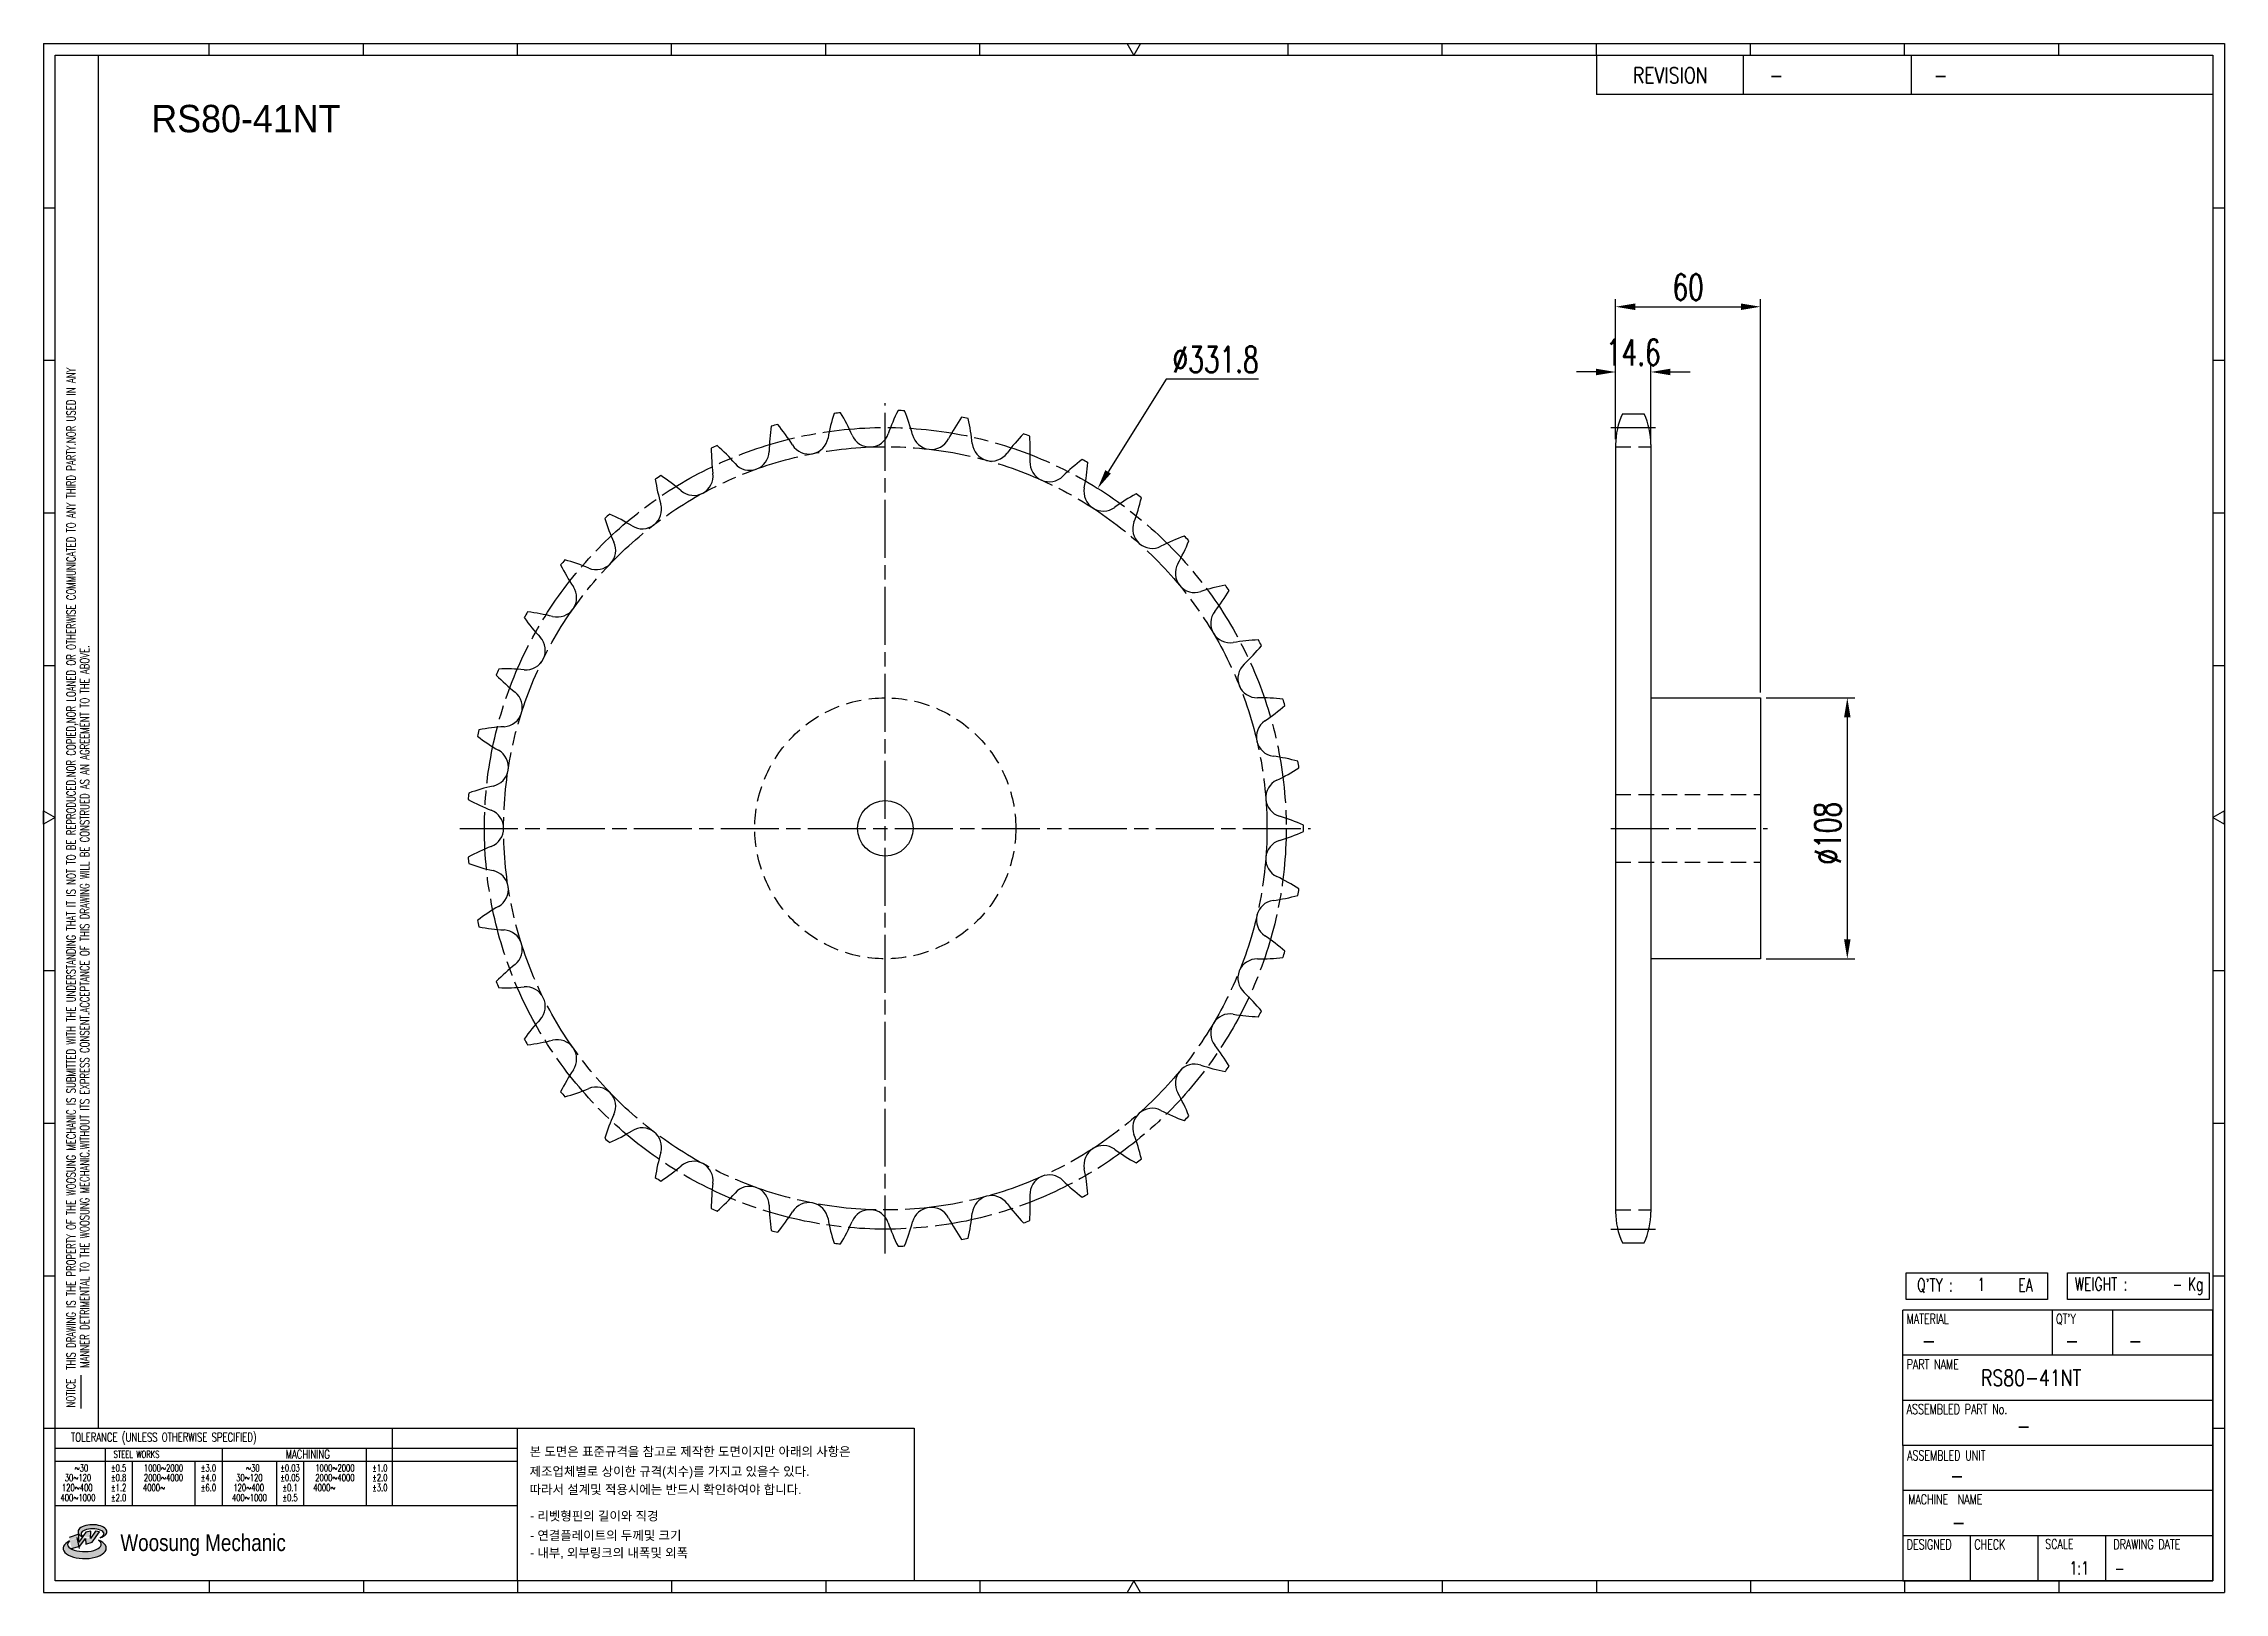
# Model space of a CAD drawing. Header units: millimetres. Extents: x 26815 to 27718, y 34 to 675.
import ezdxf
from ezdxf.enums import TextEntityAlignment as Align

# ---------------------------------------------------------------- set-up
doc = ezdxf.new("R2010")
doc.units = ezdxf.units.MM
for name, pattern in [('AM_ISO08W050', [18, 12, -1.5, 3, -1.5]), ('AM_ISO08W050x2', [9, 6, -0.75, 1.5, -0.75]), ('HIDDEN', [9.525, 6.35, -3.175])]:
    doc.linetypes.add(name, pattern=pattern)
doc.layers.get('Defpoints').update_dxf_attribs({"color": 80})
doc.layers.add('CL2', color=4, linetype='AM_ISO08W050', lineweight=25)
for name, color, linetype in [('HL', 2, 'HIDDEN'), ('LOGO', 7, 'Continuous'), ('S-DIM', 7, 'Continuous'), ('TITLE', 7, 'Continuous')]:
    doc.layers.add(name, color=color, linetype=linetype)
doc.styles.add('HAN', font='ROMANS.shx', dxfattribs={"width": 0.7, "bigfont": 'whgtxt.shx'})
doc.styles.add('HKD_ST2', font='romans.shx', dxfattribs={"width": 0.7, "height": 4, "bigfont": '@extfont2.shx'})
doc.styles.add('HSG', font='SIMPLEX.shx', dxfattribs={"width": 0.7, "bigfont": 'HSG.shx'})
doc.styles.add('MtXpl_', font='Gulim.ttf')
doc.styles.add('SLDTEXTSTYLE4', font='arial.ttf', dxfattribs={"width": 0.8})
doc.dimstyles.new('APP23', dxfattribs={"dimscale": 4.5, "dimtxt": 2.4, "dimasz": 1.8, "dimexe": 0.7, "dimexo": 0.5, "dimgap": 0.6, "dimtad": 1, "dimtoh": 1, "dimdec": 1, "dimrnd": 0.01, "dimzin": 9, "dimdsep": 46, "dimtxsty": 'HSG', "dimcen": 0, "dimclrd": 1, "dimclre": 1, "dimclrt": 256, "dimazin": 2, "dimtp": 1, "dimtm": 1, "dimtfac": 0.5, "dimtdec": 1, "dimtix": 1, "dimtofl": 0, "dimtmove": 0, "dimatfit": 3, "dimfxl": 0, "dimtvp": 1, "dimtolj": 2, "dimlwd": -1, "dimlwe": -1, "dimarcsym": 0})

# ---------------------------------------------------------------- blocks, each defined once
blk = doc.blocks.new('MASTER')
at = {"layer": 'LOGO'}
h = blk.add_hatch(color=10, dxfattribs=at)
h.paths.add_polyline_path([(1.544, 35.177), (1.554, 34.966), (1.779, 35.034), (2.054, 35.422), (1.908, 35.446), (1.728, 35.167), (1.741, 35.439), (1.547, 35.405), (1.292, 35.041), (1.295, 35.33), (0.943, 35.208), (1.03, 34.8), (1.336, 34.885)])
edge = h.paths.add_edge_path()
edge.add_ellipse((1.795, 35.421), major_axis=(-0.53, 0), ratio=0.487785, start_angle=122.36065, end_angle=403.39574)
edge.add_line((1.411, 35.244), (1.419, 35.261))
edge.add_ellipse((1.798, 35.344), major_axis=(-0.423, 0), ratio=0.444396, start_angle=131.58977, end_angle=386.19408, ccw=False)
edge = h.paths.add_edge_path()
edge.add_ellipse((1.512, 34.815), major_axis=(-0.793, 0), ratio=0.480113, start_angle=314.67633, end_angle=590.85213)
edge.add_ellipse((1.501, 34.958), major_axis=(-0.62, 0), ratio=0.43311, start_angle=331.7024, end_angle=574.42495, ccw=False)
at = {"color": 140}
for p, q in [((0, 90.118), (80.15, 90.118)), ((0, 90.118), (0, 33.191)), ((80.15, 90.118), (80.15, 33.191)), ((57.068, 89.693), (57.068, 88.246)), ((62.47, 89.693), (62.47, 88.246)), ((68.635, 89.693), (68.635, 88.246)), ((79.725, 88.246), (57.068, 88.246)), ((68.449, 43.961), (68.449, 44.936)), ((68.449, 44.936), (73.654, 44.936)), ((73.654, 44.936), (73.654, 43.961)), ((74.39, 43.961), (74.39, 44.936)), ((74.39, 44.936), (79.595, 44.936)), ((79.595, 44.936), (79.595, 43.961)), ((68.336, 38.59), (68.336, 43.563)), ((79.725, 43.563), (68.336, 43.563)), ((73.654, 43.961), (68.449, 43.961)), ((73.827, 43.563), (73.827, 41.905)), ((79.595, 43.961), (74.39, 43.961)), ((76.037, 43.563), (76.037, 41.905)), ((79.725, 38.59), (79.725, 43.563)), ((79.725, 41.905), (68.336, 41.905)), ((79.725, 40.248), (68.336, 40.248)), ((68.336, 38.59), (68.336, 33.616)), ((79.725, 38.59), (68.336, 38.59)), ((79.725, 33.616), (79.725, 38.59)), ((79.725, 36.932), (68.336, 36.932)), ((79.725, 35.274), (68.336, 35.274)), ((70.822, 33.616), (70.822, 35.274)), ((73.309, 33.616), (73.309, 35.274)), ((75.796, 33.616), (75.796, 35.274)), ((0, 33.191), (80.15, 33.191)), ((68.336, 33.616), (79.725, 33.616))]:
    blk.add_line(p, q, dxfattribs=at)
for p, q in [((6.089, 89.693), (6.089, 90.118)), ((11.753, 89.693), (11.753, 90.118)), ((17.418, 89.693), (17.418, 90.118)), ((23.082, 89.693), (23.082, 90.118)), ((28.746, 89.693), (28.746, 90.118)), ((34.411, 89.693), (34.411, 90.118)), ((45.739, 89.693), (45.739, 90.118)), ((51.404, 89.693), (51.404, 90.118)), ((57.068, 89.693), (57.068, 90.118)), ((62.732, 89.693), (62.732, 90.118)), ((68.397, 89.693), (68.397, 90.118)), ((74.061, 89.693), (74.061, 90.118)), ((0, 84.085), (0.425, 84.085)), ((79.725, 84.085), (80.15, 84.085)), ((0, 78.478), (0.425, 78.478)), ((79.725, 78.478), (80.15, 78.478)), ((0, 72.87), (0.425, 72.87)), ((79.725, 72.87), (80.15, 72.87)), ((0, 67.262), (0.425, 67.262)), ((79.725, 67.262), (80.15, 67.262)), ((0, 56.047), (0.425, 56.047)), ((79.725, 56.047), (80.15, 56.047)), ((0, 50.439), (0.425, 50.439)), ((79.725, 50.439), (80.15, 50.439)), ((0, 44.832), (0.425, 44.832)), ((79.725, 44.832), (80.15, 44.832)), ((1.377, 39.947), (1.377, 41.174)), ((0, 39.224), (0.425, 39.224)), ((79.725, 39.224), (80.15, 39.224)), ((6.089, 33.616), (6.089, 33.191)), ((11.753, 33.616), (11.753, 33.191)), ((17.418, 33.616), (17.418, 33.191)), ((23.082, 33.616), (23.082, 33.191)), ((28.746, 33.616), (28.746, 33.191)), ((34.411, 33.616), (34.411, 33.191)), ((45.739, 33.616), (45.739, 33.191)), ((51.404, 33.616), (51.404, 33.191)), ((57.068, 33.616), (57.068, 33.191)), ((62.732, 33.616), (62.732, 33.191)), ((68.397, 33.616), (68.397, 33.191)), ((74.061, 33.616), (74.061, 33.191))]:
    blk.add_line(p, q)
at = {"color": 2}
for p, q in [((2.017, 39.224), (2.017, 89.693)), ((0.425, 39.224), (17.418, 39.224)), ((0.425, 38.487), (17.418, 38.487)), ((2.257, 38.487), (2.257, 36.382)), ((6.557, 38.5), (6.557, 36.382)), ((11.857, 38.487), (11.857, 36.382)), ((12.816, 39.224), (12.816, 36.382)), ((17.418, 33.616), (17.418, 39.224)), ((0.425, 38.012), (17.418, 38.012)), ((3.257, 38.012), (3.257, 36.382)), ((5.557, 38.012), (5.557, 36.382)), ((8.557, 38.012), (8.557, 36.382)), ((9.557, 38.026), (9.557, 36.382)), ((0.425, 36.382), (17.418, 36.382))]:
    blk.add_line(p, q, dxfattribs=at)
for points in [[(40.075, 89.693), (39.83, 90.118), (40.32, 90.118)], [(0.425, 61.679), (0, 61.433), (0, 61.924)], [(79.725, 61.679), (80.15, 61.433), (80.15, 61.924)], [(40.075, 33.616), (39.83, 33.191), (40.32, 33.191)]]:
    blk.add_lwpolyline(points, close=True)
at = {"color": 140}
blk.add_lwpolyline([(0.425, 89.693), (79.725, 89.693), (79.725, 33.616), (0.425, 33.616)], close=True, dxfattribs=at)
at = {"layer": 'LOGO'}
for p, q in [((1.295, 35.33), (0.943, 35.208)), ((1.547, 35.405), (1.292, 35.041)), ((1.292, 35.041), (1.295, 35.33)), ((1.741, 35.439), (1.547, 35.405)), ((1.908, 35.446), (1.728, 35.167)), ((1.728, 35.167), (1.741, 35.439)), ((1.779, 35.034), (2.054, 35.422)), ((2.054, 35.422), (1.908, 35.446)), ((1.03, 34.8), (1.336, 34.885)), ((1.224, 35.208), (1.311, 34.8)), ((1.224, 35.208), (1.224, 35.208)), ((1.336, 34.885), (1.544, 35.177)), ((1.419, 35.261), (1.411, 35.244)), ((1.544, 35.177), (1.554, 34.966)), ((1.554, 34.966), (1.779, 35.034))]:
    blk.add_line(p, q, dxfattribs=at)
for centre, major_axis, ratio, start_param, end_param in [((1.795, 35.421), (-0.53, 0), 0.487785, 2.135596, 7.040584), ((1.798, 35.344), (-0.423, 0), 0.444396, 2.296675, 6.740358), ((1.512, 34.815), (-0.793, 0), 0.480113, 5.492138, 10.312315), ((1.501, 34.958), (-0.62, 0), 0.43311, 5.789299, 10.025607)]:
    blk.add_ellipse(centre, major_axis=major_axis, ratio=ratio, start_param=start_param, end_param=end_param, dxfattribs=at)
for s, height, style, width, p in [('REVISION', 0.5806, 'HAN', 0.8, (58.415, 88.664)), ('-', 0.581, 'HAN', 0.8, (63.426, 88.664)), ('-', 0.581, 'HAN', 0.8, (69.468, 88.664)), ("Q'TY : ", 0.4746, 'HKD_ST2', 0.7, (68.857, 44.253)), ('1', 0.475, 'HKD_ST2', 0.7, (71.071, 44.275)), ('EA', 0.4746, 'HKD_ST2', 0.7, (72.578, 44.253)), ('WEIGHT : ', 0.4746, 'HKD_ST2', 0.7, (74.65, 44.286)), ('Kg', 0.4746, 'HKD_ST2', 0.7, (78.807, 44.286)), ('-', 0.581, 'HAN', 0.8, (69.029, 42.157)), ('-', 0.581, 'HAN', 0.8, (74.289, 42.157)), ('-', 0.581, 'HAN', 0.8, (76.623, 42.157)), ('-', 0.581, 'HAN', 0.8, (72.515, 39.013)), ('-', 0.581, 'HAN', 0.8, (70.067, 37.189)), ('-', 0.581, 'HAN', 0.8, (70.126, 35.48)), ('1:1', 0.4746, 'HKD_ST2', 0.7, (74.458, 33.848)), ('-', 0.475, 'HKD_ST2', 0.7, (76.112, 33.837))]:
    blk.add_text(s, height=height, dxfattribs=dict(style=style, width=width)).set_placement(p)
at = {"color": 6, "style": 'HKD_ST2', "width": 0.7}
for s, p in [(' THIS DRAWING IS THE PROPERTY OF THE WOOSUNG MECHANIC IS SUBMITTED WITH THE UNDERSTANDING THAT IT IS NOT TO BE REPRODUCED.NOR COPIED,NOR LOANED OR OTHERWISE COMMUNICATED TO ANY THIRD PARTY.NOR USED IN ANY', (1.173, 41.217)), ('MANNER DETRIMENTAL TO THE WOOSUNG MECHANIC.WITHOUT ITS EXPRESS CONSENT.ACCEPTANCE OF THIS DRAWING WILL BE CONSTRUED AS AN AGREEMENT TO THE ABOVE.', (1.672, 41.447))]:
    blk.add_text(s, height=0.326266, rotation=90, dxfattribs=at).set_placement(p)
at = {"style": 'HKD_ST2', "width": 0.7}
blk.add_text('-', height=0.475, dxfattribs=at).set_placement((78.613, 44.286), align=Align.RIGHT)
at = {"color": 254, "style": 'HKD_ST2', "width": 0.7}
for s, height, p in [('MATERIAL', 0.3651, (68.474, 43.425)), ("QT'Y", 0.3651, (73.965, 43.425)), ('PART NAME', 0.3651, (68.474, 41.756)), ('ASSEMBLED PART No.', 0.36511, (68.474, 40.109)), ('ASSEMBLED UNIT', 0.36511, (68.49, 38.408)), ('MACHINE  NAME', 0.36511, (68.532, 36.794)), ('DESIGNED', 0.3651, (68.474, 35.136)), ('CHECK', 0.3651, (70.961, 35.136)), ('SCALE', 0.3651, (73.566, 35.153)), ('DRAWING DATE', 0.36511, (76.071, 35.141))]:
    blk.add_text(s, height=height, dxfattribs=at).set_placement(p, align=Align.TOP_LEFT)
at = {"style": 'HKD_ST2', "width": 0.7}
blk.add_text('NOTICE', height=0.3263, rotation=90, dxfattribs=at).set_placement((1.163, 39.988))
blk.add_text('TOLERANCE (UNLESS OTHERWISE SPECIFIED)', height=0.32627, dxfattribs=at).set_placement((4.417, 38.896), align=Align.MIDDLE_CENTER)
at = {"color": 4, "style": 'HKD_ST2', "width": 0.7}
for s, height, p in [('%%12630', 0.261, (1.389, 37.762)), ('1000%%1262000', 0.26101, (4.407, 37.762)), ('%%12630', 0.261, (7.689, 37.762)), ('1000%%1262000', 0.26101, (10.707, 37.762)), ('120%%126400', 0.26101, (1.237, 37.045)), ('30%%126120', 0.261, (1.263, 37.411)), ('4000%%126', 0.261, (4.061, 37.045)), ('2000%%1264000', 0.26101, (4.407, 37.411)), ('120%%126400', 0.26101, (7.537, 37.045)), ('30%%126120', 0.261, (7.563, 37.411)), ('4000%%126', 0.261, (10.321, 37.045)), ('2000%%1264000', 0.26101, (10.707, 37.411)), ('400%%1261000', 0.26101, (1.263, 36.67)), ('400%%1261000', 0.26101, (7.563, 36.67))]:
    blk.add_text(s, height=height, dxfattribs=at).set_placement(p, align=Align.MIDDLE_CENTER)
for s, height, p in [('%%P0.5', 0.261, (2.757, 37.762)), ('STEEL WORKS', 0.26101, (3.416, 38.268)), ('%%P3.0', 0.261, (6.057, 37.762)), ('%%P0.03', 0.261, (9.057, 37.762)), ('MACHINING', 0.3263, (9.707, 38.27)), ('%%P1.0', 0.261, (12.357, 37.762)), ('%%P0.8', 0.261, (2.757, 37.411)), ('%%P1.2', 0.261, (2.757, 37.045)), ('%%P4.0', 0.261, (6.057, 37.411)), ('%%P6.0', 0.261, (6.057, 37.045)), ('%%P0.05', 0.261, (9.057, 37.411)), ('%%P0.1', 0.261, (9.057, 37.045)), ('%%P2.0', 0.261, (12.357, 37.411)), ('%%P3.0', 0.261, (12.357, 37.045)), ('%%P2.0', 0.261, (2.757, 36.67)), ('%%P0.5', 0.261, (9.057, 36.67))]:
    blk.add_text(s, height=height, dxfattribs=at).set_placement(p, align=Align.MIDDLE)
at = {"color": 1, "style": 'SLDTEXTSTYLE4', "width": 0.8}
blk.add_text('Woosung Mechanic', height=0.61957, dxfattribs=at).set_placement((2.822, 34.711))
blk = doc.blocks.new('*D2')
at = {"layer": 'Defpoints', "color": 0, "transparency": 16777216}
for p in [(27480.41, 538.73), (27465.81, 508.65), (27480.41, 508.65)]:
    blk.add_point(p, dxfattribs=at)
at = {"layer": 'S-DIM', "color": 1, "transparency": 16777216}
for p, q in [((27465.81, 510.9), (27465.81, 541.88)), ((27480.41, 510.9), (27480.41, 541.88)), ((27457.71, 538.73), (27449.61, 538.73)), ((27488.51, 538.73), (27496.61, 538.73))]:
    blk.add_line(p, q, dxfattribs=at)
for points in [[(27457.71, 540.08), (27457.71, 537.38), (27465.81, 538.73)], [(27488.51, 540.08), (27488.51, 537.38), (27480.41, 538.73)]]:
    blk.add_solid(points, dxfattribs=at)
at = {"layer": 'S-DIM', "transparency": 16777216, "insert": (27473.11, 546.83), "char_height": 10.8, "attachment_point": 5, "style": 'HSG'}
blk.add_mtext('\\A2;14.6', dxfattribs=at)
blk = doc.blocks.new('*D3')
at = {"layer": 'Defpoints', "color": 0, "transparency": 16777216}
for p in [(27525.81, 565.73), (27465.81, 508.65), (27525.81, 403.83)]:
    blk.add_point(p, dxfattribs=at)
at = {"layer": 'S-DIM', "color": 1, "transparency": 16777216}
for p, q in [((27465.81, 510.9), (27465.81, 568.88)), ((27525.81, 406.08), (27525.81, 568.88)), ((27473.91, 565.73), (27517.71, 565.73))]:
    blk.add_line(p, q, dxfattribs=at)
for points in [[(27473.91, 567.08), (27473.91, 564.38), (27465.81, 565.73)], [(27517.71, 567.08), (27517.71, 564.38), (27525.81, 565.73)]]:
    blk.add_solid(points, dxfattribs=at)
at = {"layer": 'S-DIM', "transparency": 16777216, "insert": (27495.81, 573.83), "char_height": 10.8, "attachment_point": 5, "style": 'HSG'}
blk.add_mtext('\\A2;60', dxfattribs=at)
blk = doc.blocks.new('*D4')
at = {"layer": 'Defpoints', "color": 0, "transparency": 16777216}
for p in [(27251.43, 490.53), (27075.61, 209.13)]:
    blk.add_point(p, dxfattribs=at)
at = {"layer": 'S-DIM', "color": 1, "transparency": 16777216}
for p, q in [((27279.71, 535.8), (27255.72, 497.4)), ((27318.05, 535.8), (27279.71, 535.8))]:
    blk.add_line(p, q, dxfattribs=at)
blk.add_solid([(27254.58, 498.12), (27256.87, 496.69), (27251.43, 490.53)], dxfattribs=at)
at = {"layer": 'S-DIM', "transparency": 16777216, "insert": (27300.23, 543.9), "char_height": 10.8, "attachment_point": 5, "style": 'HSG'}
blk.add_mtext('\\A2;∅331.8', dxfattribs=at)
blk = doc.blocks.new('*D5')
at = {"layer": 'Defpoints', "color": 0, "transparency": 16777216}
for p in [(27525.81, 403.83), (27525.81, 295.83), (27561.69, 295.83)]:
    blk.add_point(p, dxfattribs=at)
at = {"layer": 'S-DIM', "color": 1, "transparency": 16777216}
for p, q in [((27528.06, 403.83), (27564.84, 403.83)), ((27561.69, 395.73), (27561.69, 303.93)), ((27528.06, 295.83), (27564.84, 295.83))]:
    blk.add_line(p, q, dxfattribs=at)
for points in [[(27560.34, 395.73), (27563.04, 395.73), (27561.69, 403.83)], [(27560.34, 303.93), (27563.04, 303.93), (27561.69, 295.83)]]:
    blk.add_solid(points, dxfattribs=at)
at = {"layer": 'S-DIM', "transparency": 16777216, "insert": (27553.59, 347.79), "char_height": 10.8, "attachment_point": 5, "rotation": 90, "style": 'HSG'}
blk.add_mtext('\\A2;%%c108', dxfattribs=at)

msp = doc.modelspace()

# ---------------------------------------------------------------- linework, layer by layer
for p, q in [((27468.61, 521.35), (27477.61, 521.35)), ((27465.81, 508.65), (27465.81, 191.02)), ((27480.41, 508.65), (27480.41, 191.02)), ((27480.41, 403.83), (27525.81, 403.83)), ((27525.81, 403.83), (27525.81, 295.83)), ((27525.81, 295.83), (27480.41, 295.83)), ((27468.61, 178.32), (27477.61, 178.32))]:
    msp.add_line(p, q)
at = {"color": 140}
msp.add_lwpolyline([(27011.3, 101.51), (27175.49, 101.51), (27175.49, 38.36), (27011.3, 38.36)], close=True, dxfattribs=at)
msp.add_circle((27163.52, 349.83), 11.5)
for centre, radius, start, end in [((27197.35, 503.94), 81.94, 171.31295, 178.65854), ((27163.52, 349.83), 173.04, 104.91245, 105.81926), ((27055.69, 465.01), 81.94, 32.07317, 39.41876), ((27220.48, 496.97), 81.94, 162.53246, 169.87805), ((27163.52, 349.83), 173.04, 96.13196, 97.03877), ((27074.54, 480.12), 81.94, 23.29268, 30.63827), ((27242.27, 486.55), 81.94, 153.75198, 161.09756), ((27163.52, 349.83), 173.04, 87.35147, 88.25828), ((27095.47, 492.18), 81.94, 14.5122, 21.85778), ((27262.22, 472.93), 81.94, 144.97149, 152.31707), ((27163.52, 349.83), 173.04, 78.57099, 79.4778), ((27117.99, 500.9), 81.94, 5.73171, 13.07729), ((27496.01, 508.65), 30.2, 155.13196, 180), ((27450.21, 508.65), 30.2, 0, 24.86804), ((27163.52, 349.83), 173.04, 113.69294, 114.59975), ((27173.43, 507.3), 81.94, 180.09344, 187.43902), ((27039.37, 447.2), 81.94, 40.85366, 48.19924), ((27107.42, 506.05), 8.02, 220.85366, 358.65854), ((27131.92, 512.78), 8.02, 212.07317, 349.87805), ((27157.16, 515.7), 8.02, 203.29268, 341.09756), ((27182.56, 514.72), 8.02, 194.5122, 332.31707), ((27207.5, 509.89), 8.02, 185.73171, 323.53659), ((27279.85, 456.42), 81.94, 136.191, 143.53659), ((27163.52, 349.83), 173.04, 69.7905, 70.69731), ((27141.59, 506.08), 81.94, 356.95122, 4.2968), ((27084.23, 495.65), 8.02, 229.63415, 7.43902), ((27231.42, 501.3), 8.02, 176.95122, 314.7561), ((27294.76, 437.41), 81.94, 127.41051, 134.7561), ((27163.52, 349.83), 173.04, 61.01001, 61.91682), ((27165.7, 507.6), 81.94, 348.17073, 355.51632), ((27163.52, 349.83), 173.04, 122.47342, 123.38023), ((27149.28, 506.97), 81.94, 188.87393, 196.21951), ((27025.96, 427.11), 81.94, 49.63415, 56.97973), ((27253.75, 489.16), 8.02, 168.17073, 305.97561), ((27306.59, 416.35), 81.94, 118.63002, 125.97561), ((27163.52, 349.83), 173.04, 52.22952, 53.13633), ((27163.52, 349.83), 173.04, 131.25391, 132.16072), ((27015.78, 405.21), 81.94, 58.41463, 65.76022), ((27062.9, 481.84), 8.02, 238.41463, 16.21951), ((27189.75, 505.42), 81.94, 339.39024, 346.73583), ((27125.46, 502.95), 81.94, 197.65441, 205), ((27273.96, 473.75), 8.02, 159.39024, 297.19512), ((27315.07, 393.73), 81.94, 109.84954, 117.19512), ((27163.52, 349.83), 173.04, 43.44903, 44.35584), ((27163.52, 349.83), 173.04, 140.0344, 140.94121), ((27009.06, 382.01), 81.94, 67.19512, 74.54071), ((27043.92, 464.93), 8.02, 247.19512, 25), ((27213.2, 499.59), 81.94, 330.60976, 337.95534), ((27102.53, 495.35), 81.94, 206.4349, 213.78049), ((27291.58, 455.44), 8.02, 150.60976, 288.41463), ((27027.76, 445.33), 8.02, 255.97561, 33.78049), ((27319.99, 370.09), 81.94, 101.06905, 108.41463), ((27235.47, 490.25), 81.94, 321.82927, 329.17485), ((27163.52, 349.83), 173.04, 34.66855, 35.57536), ((27163.52, 349.83), 173.04, 148.81489, 149.7217), ((27081.03, 484.33), 81.94, 215.21539, 222.56098), ((27005.96, 358.05), 81.94, 75.97561, 83.3212), ((27306.2, 434.66), 8.02, 141.82927, 279.63415), ((27014.77, 423.48), 8.02, 264.7561, 42.56098), ((27321.25, 345.96), 81.94, 92.28856, 99.63415), ((27256.06, 477.62), 81.94, 313.04878, 320.39437), ((27163.52, 349.83), 173.04, 25.88806, 26.79487), ((27163.52, 349.83), 173.04, 157.59538, 158.50219), ((27006.55, 333.9), 81.94, 84.7561, 92.10168), ((27317.47, 411.88), 8.02, 133.04878, 270.85366), ((27061.47, 470.16), 81.94, 223.99588, 231.34146), ((27005.27, 399.91), 8.02, 273.53659, 51.34146), ((27318.81, 321.93), 81.94, 83.50807, 90.85366), ((27274.49, 462), 81.94, 304.26829, 311.61388), ((27163.52, 349.83), 173.04, 17.10757, 18.01438), ((27163.52, 349.83), 173.04, 166.37586, 167.28267), ((27010.82, 310.13), 81.94, 93.53659, 100.88217), ((27325.14, 387.65), 8.02, 124.26829, 262.07317), ((27044.29, 453.17), 81.94, 232.77637, 240.12195), ((26999.48, 375.17), 8.02, 282.31707, 60.12195), ((27312.73, 298.55), 81.94, 74.72759, 82.07317), ((27290.31, 443.74), 81.94, 295.4878, 302.83339), ((27163.52, 349.83), 173.04, 8.32708, 9.23389), ((27163.52, 349.83), 173.04, 175.15635, 176.06316), ((27029.92, 433.76), 81.94, 241.55685, 248.90244), ((27018.67, 287.28), 81.94, 102.31707, 109.66266), ((27329.02, 362.54), 8.02, 115.4878, 253.29268), ((26997.54, 349.83), 8.02, 291.09756, 68.90244), ((27303.16, 276.38), 81.94, 65.9471, 73.29268), ((27329.02, 337.13), 8.02, 106.70732, 244.5122), ((27303.16, 423.29), 81.94, 286.70732, 294.0529), ((27163.52, 349.83), 173.04, 359.5466, 0.4534), ((27029.92, 265.9), 81.94, 111.09756, 118.44315), ((27163.52, 349.83), 173.04, 183.93684, 184.84365), ((27018.67, 412.39), 81.94, 250.33734, 257.68293), ((26999.48, 324.5), 8.02, 299.87805, 77.68293), ((27290.31, 255.92), 81.94, 57.16661, 64.5122), ((27044.29, 246.49), 81.94, 119.87805, 127.22363), ((27325.14, 312.01), 8.02, 97.92683, 235.73171), ((27312.73, 401.11), 81.94, 277.92683, 285.27241), ((27163.52, 349.83), 173.04, 350.76611, 351.67292), ((27163.52, 349.83), 173.04, 192.71733, 193.62414), ((27010.82, 389.54), 81.94, 259.11783, 266.46341), ((27005.27, 299.75), 8.02, 308.65854, 86.46341), ((27274.49, 237.67), 81.94, 48.38612, 55.73171), ((27163.52, 349.83), 173.04, 341.98562, 342.89243), ((27061.47, 229.5), 81.94, 128.65854, 136.00412), ((27317.47, 287.79), 8.02, 89.14634, 226.95122), ((27318.81, 377.74), 81.94, 269.14634, 276.49193), ((27163.52, 349.83), 173.04, 201.49781, 202.40462), ((27006.55, 365.77), 81.94, 267.89832, 275.2439), ((27014.77, 276.18), 8.02, 317.43902, 95.2439), ((27256.06, 222.04), 81.94, 39.60563, 46.95122), ((27306.2, 265.01), 8.02, 80.36585, 218.17073), ((27321.25, 353.7), 81.94, 260.36585, 267.71144), ((27163.52, 349.83), 173.04, 333.20513, 334.11194), ((27081.03, 215.34), 81.94, 137.43902, 144.78461), ((27163.52, 349.83), 173.04, 210.2783, 211.18511), ((27005.96, 341.62), 81.94, 276.6788, 284.02439), ((27027.76, 254.34), 8.02, 326.21951, 104.02439), ((27235.47, 209.42), 81.94, 30.82515, 38.17073), ((27102.53, 204.32), 81.94, 146.21951, 153.5651), ((27291.58, 244.23), 8.02, 71.58537, 209.39024), ((27319.99, 329.58), 81.94, 251.58537, 258.93095), ((27163.52, 349.83), 173.04, 324.42464, 325.33145), ((27163.52, 349.83), 173.04, 219.05879, 219.9656), ((27009.06, 317.66), 81.94, 285.45929, 292.80488), ((27043.92, 234.73), 8.02, 335, 112.80488), ((27213.2, 200.08), 81.94, 22.04466, 29.39024), ((27125.46, 196.71), 81.94, 155, 162.34559), ((27062.9, 217.83), 8.02, 343.78049, 121.58537), ((27273.96, 225.92), 8.02, 62.80488, 200.60976), ((27315.07, 305.93), 81.94, 242.80488, 250.15046), ((27163.52, 349.83), 173.04, 315.64416, 316.55097), ((27163.52, 349.83), 173.04, 227.83928, 228.74609), ((27015.78, 294.46), 81.94, 294.23978, 301.58537), ((27253.75, 210.51), 8.02, 54.02439, 191.82927), ((27306.59, 283.31), 81.94, 234.02439, 241.36998), ((27189.75, 194.25), 81.94, 13.26417, 20.60976), ((27149.28, 192.7), 81.94, 163.78049, 171.12607), ((27025.96, 272.56), 81.94, 303.02027, 310.36585), ((27084.23, 204.01), 8.02, 352.56098, 130.36585), ((27165.7, 192.07), 81.94, 4.48368, 11.82927), ((27163.52, 349.83), 173.04, 306.86367, 307.77048), ((27163.52, 349.83), 173.04, 236.61977, 237.52658), ((27173.43, 192.37), 81.94, 172.56098, 179.90656), ((27039.37, 252.46), 81.94, 311.80076, 319.14634), ((27107.42, 193.62), 8.02, 1.34146, 139.14634), ((27231.42, 198.37), 8.02, 45.2439, 183.04878), ((27294.76, 262.25), 81.94, 225.2439, 232.58949), ((27163.52, 349.83), 173.04, 245.40025, 246.30706), ((27197.35, 195.72), 81.94, 181.34146, 188.68705), ((27055.69, 234.65), 81.94, 320.58124, 327.92683), ((27131.92, 186.88), 8.02, 10.12195, 147.92683), ((27157.16, 183.97), 8.02, 18.90244, 156.70732), ((27182.56, 184.94), 8.02, 27.68293, 165.4878), ((27117.99, 198.77), 81.94, 346.92271, 354.26829), ((27207.5, 189.78), 8.02, 36.46341, 174.26829), ((27279.85, 243.25), 81.94, 216.46341, 223.809), ((27141.59, 193.59), 81.94, 355.7032, 3.04878), ((27163.52, 349.83), 173.04, 298.08318, 298.98999), ((27496.01, 191.02), 30.2, 180, 204.86804), ((27450.21, 191.02), 30.2, 335.13196, 0), ((27163.52, 349.83), 173.04, 254.18074, 255.08755), ((27220.48, 202.69), 81.94, 190.12195, 197.46754), ((27074.54, 219.54), 81.94, 329.36173, 336.70732), ((27242.27, 213.11), 81.94, 198.90244, 206.24802), ((27095.47, 207.49), 81.94, 338.14222, 345.4878), ((27262.22, 226.74), 81.94, 207.68293, 215.02851), ((27163.52, 349.83), 173.04, 289.30269, 290.2095), ((27163.52, 349.83), 173.04, 262.96123, 263.86804), ((27163.52, 349.83), 173.04, 271.74172, 272.64853), ((27163.52, 349.83), 173.04, 280.5222, 281.42901)]:
    msp.add_arc(centre, radius, start, end)
at = {"layer": 'CL2', "linetype": 'AM_ISO08W050x2', "ltscale": 4}
for p, q in [((27163.52, 173.79), (27163.52, 525.87)), ((27463.87, 515.74), (27482.35, 515.74)), ((26987.48, 349.83), (27339.56, 349.83)), ((27463.87, 349.83), (27482.35, 349.83)), ((27463.87, 349.83), (27528.62, 349.83)), ((27463.87, 183.93), (27482.35, 183.93))]:
    msp.add_line(p, q, dxfattribs=at)
for radius in [165.91, 157.97]:
    msp.add_circle((27163.52, 349.83), radius, dxfattribs=at)
at = {"layer": 'HL', "linetype": 'HIDDEN'}
for p, q in [((27465.81, 507.8), (27480.41, 507.8)), ((27465.81, 363.83), (27525.81, 363.83)), ((27465.81, 335.83), (27525.81, 335.83)), ((27465.81, 191.87), (27480.41, 191.87))]:
    msp.add_line(p, q, dxfattribs=at)
msp.add_circle((27163.52, 349.83), 54, dxfattribs=at)

# ---------------------------------------------------------------- block references
at = {"color": 140, "xscale": 11.26142068501861, "yscale": 11.26142068501861, "zscale": 11.26142068501861}
msp.add_blockref('MASTER', (26815.15, -340.21), dxfattribs=at)

# ---------------------------------------------------------------- texts
at = {"style": 'HAN', "width": 0.8}
msp.add_text('RS80-41NT', height=6.538, dxfattribs=at).set_placement((27617.05, 119.1))
at = {"color": 140, "style": 'MtXpl_'}
for s, p in [('본 도면은 표준규격을 참고로 제작한 도면이지만 아래의 사항은', (27016.3, 90)), ('제조업체별로 상이한 규격(치수)를 가지고 있을수 있다.', (27016.3, 81.79)), ('따라서 설계및 적용시에는 반드시 확인하여야 합니다.', (27016.3, 74.29)), ('- 리벳형핀의 길이와 직경', (27016.5, 63.33)), ('- 연결플레이트의 두께및 크기', (27016.5, 55.29)), ('- 내부, 외부링크의 내폭및 외폭', (27016.5, 48.07))]:
    msp.add_text(s, height=3.7776, dxfattribs=at).set_placement(p)
at = {"layer": 'TITLE', "color": 254, "style": 'MtXpl_'}
msp.add_text('RS80-41NT', height=11.333, dxfattribs=at).set_placement((26859.75, 637.96))

# ---------------------------------------------------------------- dimensions: what is measured, and where the dimension line sits
at = {"layer": 'S-DIM'}
dim = msp.add_linear_dim(base=(27525.81, 565.73), p1=(27465.81, 508.65), p2=(27525.81, 403.83), dimstyle='APP23', dxfattribs=at)
dim.commit()
dim.dimension.update_dxf_attribs({"geometry": '*D3', "text_midpoint": (27495.81, 573.83)})
dim = msp.add_diameter_dim_2p(p1=(27075.61, 209.13), p2=(27251.43, 490.53), dimstyle='APP23', dxfattribs=at)
dim.commit()
dim.dimension.update_dxf_attribs({"geometry": '*D4', "text_midpoint": (27300.23, 535.8), "dimtype": 131})
dim = msp.add_linear_dim(base=(27480.41, 538.73), p1=(27465.81, 508.65), p2=(27480.41, 508.65), dimstyle='APP23', dxfattribs=at)
dim.commit()
dim.dimension.update_dxf_attribs({"geometry": '*D2', "text_midpoint": (27473.11, 538.73), "dimtype": 128})
dim = msp.add_linear_dim(base=(27561.69, 295.83), p1=(27525.81, 403.83), p2=(27525.81, 295.83), angle=90, text='%%c<>', dimstyle='APP23', dxfattribs=at)
dim.commit()
dim.dimension.update_dxf_attribs({"geometry": '*D5', "text_midpoint": (27561.69, 347.79), "dimtype": 128})

doc.saveas('drawing.dxf')
